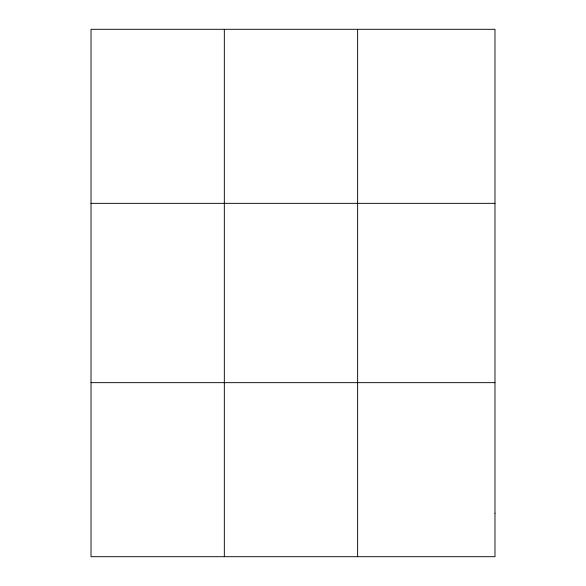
<?xml version="1.0" encoding="UTF-8"?>
<svg xmlns="http://www.w3.org/2000/svg" width="586" height="586" viewBox="0 0 586 586"><rect width="100%" height="100%" fill="white"/><g stroke="black" fill="none" stroke-linecap="round" stroke-linejoin="round"><path stroke-width="0.88" d="M224.328 556.7L224.328 29.3M357.636 556.7L357.636 29.3M91.02 203.342L494.98 203.342M91.02 382.658L494.98 382.658M494.98 513.19L494.98 556.7L91.02 556.7L91.02 29.3L494.98 29.3L494.98 513.19"/></g></svg>
